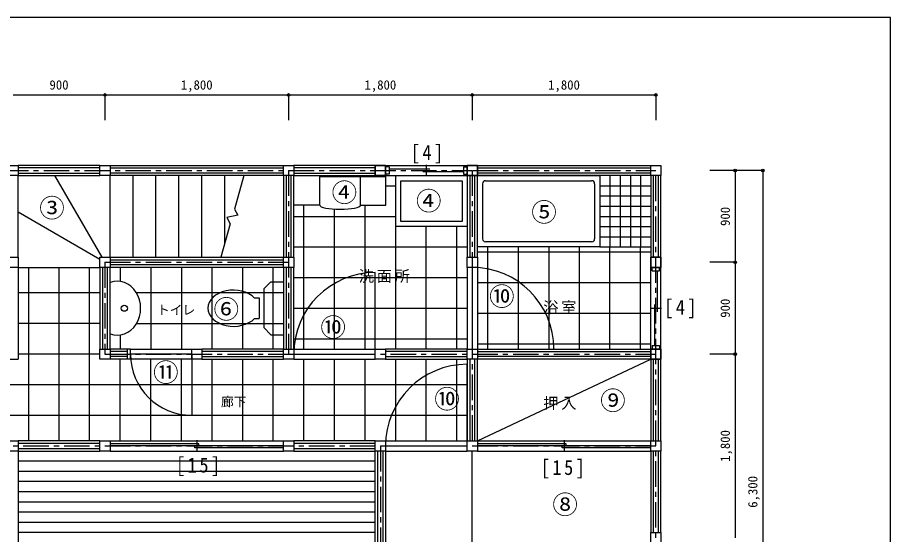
# Model space of a CAD drawing. Units: millimetres at full size, sheet at 1:50. Extents: x -7250 to 7250, y -5100 to 5100.
# Drawn here: x -1308 to 7250, y 31 to 5100 of the extents above; entities that cross this region are included whole.
import ezdxf
from ezdxf.enums import TextEntityAlignment as Align

# ---------------------------------------------------------------- set-up
doc = ezdxf.new("R2010")
doc.units = ezdxf.units.MM
doc.header["$LTSCALE"] = 50
doc.header["$PDMODE"] = 32
doc.header["$PDSIZE"] = 25
doc.linetypes.add('CHAIN1', pattern=[8, 5, -1, 1, -1])
for name, color, linetype in [('0-0_中心線', 4, 'CHAIN1'), ('0-1_柱', 7, 'Continuous'), ('0-2_壁', 7, 'Continuous'), ('0-3_開閉口', 4, 'Continuous'), ('0-4_畳・床仕上げ', 4, 'Continuous'), ('0-5_家具設備', 4, 'Continuous'), ('0-6_文字', 3, 'Continuous'), ('0-7_寸法', 4, 'Continuous'), ('F-F', 7, 'Continuous')]:
    doc.layers.add(name, color=color, linetype=linetype)
doc.styles.add('ＭＳ ゴシック', font='')
doc.styles.get('ＭＳ ゴシック').set_extended_font_data('MS Gothic')

msp = doc.modelspace()

# ---------------------------------------------------------------- linework, layer by layer
at = {"layer": '0-0_中心線'}
for p, q in [((-2250, 3600), (3144.63, 3600)), ((1350, 3600), (1350, 1800)), ((3150, 3600), (3150, 900)), ((3154.63, 3600), (4950, 3600)), ((-450, 2700), (1350, 2700)), ((-450, 2700), (-450, 1800)), ((-450, 1800), (4950, 1800)), ((2250, 900), (2250, -2700))]:
    msp.add_line(p, q, dxfattribs=at)
for points in [[(-4050, -2700), (4950, -2700), (4950, 3600)], [(-4050, -2700), (-4050, 900), (4950, 900)]]:
    msp.add_lwpolyline(points, dxfattribs=at)
at = {"layer": '0-1_柱'}
for p, q in [((2200, 3650), (2200, 3550)), ((-1300, 3550), (-1400, 3550)), ((-230, 1750), (-230, 1850)), ((-200, 1850), (-230, 1850)), ((-200, 1750), (-200, 1850)), ((-200, 1750), (-230, 1750))]:
    msp.add_line(p, q, dxfattribs=at)
for points in [[(-1400, 3550), (-1400, 3650), (-1300, 3650), (-1300, 3550)], [(2200, 3550), (2200, 3650), (2300, 3650), (2300, 3550)], [(2300, 3550), (2300, 3650), (2200, 3650)], [(2300, 3550), (2200, 3550), (2300, 3550)]]:
    msp.add_lwpolyline(points, dxfattribs=at)
for points in [[(-1400, 3550), (-1400, 3650), (-1300, 3650), (-1300, 3550)], [(-1400, 3550), (-1400, 3650), (-1300, 3650), (-1300, 3550)], [(-500, 3550), (-500, 3650), (-400, 3650), (-400, 3550)], [(-500, 3550), (-500, 3650), (-400, 3650), (-400, 3550)], [(1300, 3550), (1300, 3650), (1400, 3650), (1400, 3550)], [(1400, 3550), (1300, 3550), (1300, 3650), (1400, 3650)], [(1300, 3550), (1300, 3650), (1400, 3650), (1400, 3550)], [(3100, 3550), (3100, 3650), (3200, 3650), (3200, 3550)], [(3200, 3550), (3100, 3550), (3100, 3650), (3200, 3650)], [(3100, 3650), (3100, 3550), (3200, 3550), (3200, 3650)], [(4900, 3550), (4900, 3650), (5000, 3650), (5000, 3550)], [(5000, 3550), (4900, 3550), (4900, 3650), (5000, 3650)], [(-1300, 2650), (-1400, 2650), (-1400, 2750), (-1300, 2750)], [(-500, 2650), (-500, 2750), (-400, 2750), (-400, 2650)], [(-400, 2650), (-500, 2650), (-500, 2750), (-400, 2750)], [(1300, 2650), (1300, 2750), (1400, 2750), (1400, 2650)], [(1400, 2650), (1300, 2650), (1300, 2750), (1400, 2750)], [(1400, 2650), (1300, 2650), (1300, 2750), (1400, 2750)], [(3200, 2650), (3100, 2650), (3100, 2750), (3200, 2750)], [(3100, 2750), (3200, 2750), (3200, 2650), (3100, 2650)], [(5000, 2650), (4900, 2650), (4900, 2750), (5000, 2750)], [(4900, 2650), (5000, 2650), (5000, 2750), (4900, 2750)], [(-400, 1750), (-500, 1750), (-500, 1850), (-400, 1850)], [(-400, 1850), (-400, 1750), (-500, 1750), (-500, 1850)], [(400, 1750), (400, 1850), (500, 1850), (500, 1750)], [(500, 1850), (500, 1750), (400, 1750), (400, 1850)], [(1400, 1750), (1300, 1750), (1300, 1850), (1400, 1850)], [(1300, 1750), (1300, 1850), (1400, 1850), (1400, 1750)], [(1300, 1750), (1300, 1850), (1400, 1850), (1400, 1750)], [(2200, 1750), (2200, 1850), (2300, 1850), (2300, 1750)], [(2200, 1750), (2200, 1850), (2300, 1850), (2300, 1750)], [(3100, 1750), (3100, 1850), (3200, 1850), (3200, 1750)], [(3200, 1750), (3100, 1750), (3100, 1850), (3200, 1850)], [(3100, 1750), (3100, 1850), (3200, 1850), (3200, 1750)], [(3100, 1850), (3200, 1850), (3200, 1750), (3100, 1750)], [(4900, 1750), (4900, 1850), (5000, 1850), (5000, 1750)], [(5000, 1750), (4900, 1750), (4900, 1850), (5000, 1850)], [(4900, 1750), (5000, 1750), (5000, 1850), (4900, 1850)], [(-1400, 850), (-1400, 950), (-1300, 950), (-1300, 850)], [(-1300, 850), (-1400, 850), (-1400, 950), (-1300, 950)], [(-1300, 950), (-1300, 850), (-1400, 850), (-1400, 950)], [(-500, 850), (-500, 950), (-400, 950), (-400, 850)], [(-500, 850), (-500, 950), (-400, 950), (-400, 850)], [(1300, 850), (1300, 950), (1400, 950), (1400, 850)], [(1300, 850), (1300, 950), (1400, 950), (1400, 850)], [(2300, 850), (2200, 850), (2200, 950), (2300, 950)], [(2200, 850), (2200, 950), (2300, 950), (2300, 850)], [(2200, 850), (2200, 950), (2300, 950), (2300, 850)], [(3200, 850), (3100, 850), (3100, 950), (3200, 950)], [(3100, 850), (3100, 950), (3200, 950), (3200, 850)], [(3100, 850), (3100, 950), (3200, 950), (3200, 850)], [(5000, 850), (4900, 850), (4900, 950), (5000, 950)], [(5000, 850), (4900, 850), (4900, 950), (5000, 950)], [(4900, 850), (4900, 950), (5000, 950), (5000, 850)], [(5000, -50), (4900, -50), (4900, 50), (5000, 50)], [(5000, -50), (4900, -50), (4900, 50), (5000, 50)]]:
    msp.add_lwpolyline(points, close=True, dxfattribs=at)
at = {"layer": '0-2_壁'}
for p, q in [((-500, 3650), (-1300, 3650)), ((-500, 3625), (-1300, 3625)), ((-400, 3650), (1300, 3650)), ((-400, 3625), (1300, 3625)), ((2200, 3650), (1400, 3650)), ((2200, 3625), (1400, 3625)), ((3200, 3650), (4900, 3650)), ((3200, 3625), (4900, 3625)), ((-1300, 3575), (-500, 3575)), ((-1300, 3550), (-500, 3550)), ((-1300, 2750), (-1300, 3550)), ((1300, 3575), (-400, 3575)), ((1300, 3550), (-400, 3550)), ((1300, 3550), (1300, 2750)), ((1325, 3550), (1325, 2750)), ((1375, 2750), (1375, 3550)), ((1400, 3575), (2200, 3575)), ((1400, 2750), (1400, 3550)), ((1400, 3550), (2200, 3550)), ((3100, 3550), (3100, 2750)), ((3125, 3550), (3125, 2750)), ((3175, 2750), (3175, 3550)), ((4900, 3575), (3200, 3575)), ((4900, 3550), (3200, 3550)), ((3200, 2750), (3200, 3550)), ((4900, 3550), (4900, 2750)), ((4925, 3550), (4925, 2750)), ((4975, 2750), (4975, 3550)), ((5000, 2750), (5000, 3550)), ((-400, 2750), (1300, 2750)), ((-400, 2725), (1300, 2725)), ((1300, 2675), (-400, 2675)), ((-500, 2650), (-500, 1850)), ((-475, 2650), (-475, 1850)), ((-425, 1850), (-425, 2650)), ((-400, 1850), (-400, 2650)), ((1300, 2650), (-400, 2650)), ((1300, 2650), (1300, 1850)), ((1325, 2650), (1325, 1850)), ((1375, 1850), (1375, 2650)), ((1400, 1850), (1400, 2650)), ((-230, 1850), (-400, 1850)), ((-230, 1825), (-400, 1825)), ((1300, 1850), (500, 1850)), ((1300, 1825), (500, 1825)), ((3100, 1850), (2300, 1850)), ((3100, 1825), (2300, 1825)), ((3200, 1850), (4900, 1850)), ((3200, 1825), (4900, 1825)), ((-230, 1775), (-400, 1775)), ((-230, 1750), (-400, 1750)), ((500, 1775), (1300, 1775)), ((500, 1750), (1300, 1750)), ((2300, 1775), (3100, 1775)), ((2300, 1750), (3100, 1750)), ((3100, 1750), (3100, 950)), ((3125, 1750), (3125, 950)), ((3175, 950), (3175, 1750)), ((4900, 1775), (3200, 1775)), ((4900, 1750), (3200, 1750)), ((3200, 950), (3200, 1750)), ((4900, 1750), (4900, 950)), ((4925, 1750), (4925, 950)), ((4975, 950), (4975, 1750)), ((5000, 950), (5000, 1750)), ((-500, 950), (-1300, 950)), ((2200, 950), (1400, 950)), ((-500, 925), (-1300, 925)), ((-1300, 875), (-500, 875)), ((2200, 925), (1400, 925)), ((1400, 875), (2200, 875)), ((-1300, 850), (-500, 850)), ((1400, 850), (2200, 850)), ((2200, -850), (2200, 850)), ((2225, -850), (2225, 850)), ((2275, 850), (2275, -850)), ((2300, 850), (2300, -850)), ((4900, 850), (4900, 50)), ((4925, 850), (4925, 50)), ((4975, 50), (4975, 850)), ((5000, 50), (5000, 850))]:
    msp.add_line(p, q, dxfattribs=at)
at = {"layer": '0-2_壁', "color": 4}
for p, q in [((1300, 2510), (1300, 1990)), ((3200, 1850), (3950, 1850))]:
    msp.add_line(p, q, dxfattribs=at)
at = {"layer": '0-3_開閉口'}
for p, q in [((2300, 3650), (3100, 3650)), ((2335, 3635), (2300, 3635)), ((2335, 3635), (2335, 3565)), ((3065, 3635), (3100, 3635)), ((3065, 3635), (3065, 3565)), ((2335, 3565), (2300, 3565)), ((2300, 3550), (3100, 3550)), ((3065, 3565), (3100, 3565)), ((2200, 1850), (2200, 2600)), ((3100, 2650), (3100, 1850)), ((3200, 2650), (3200, 1850)), ((4900, 1850), (4900, 2650)), ((4915, 2615), (4915, 2650)), ((4915, 2615), (4985, 2615)), ((4985, 2615), (4985, 2650)), ((5000, 1850), (5000, 2650)), ((4915, 1885), (4915, 1850)), ((4915, 1885), (4985, 1885)), ((4985, 1885), (4985, 1850)), ((-200, 1850), (400, 1850)), ((400, 1800), (400, 1200)), ((1400, 1850), (2200, 1850)), ((400, 1750), (-200, 1750)), ((1400, 1750), (2200, 1750)), ((-400, 950), (1300, 950)), ((2300, 950), (3100, 950)), ((3200, 950), (4900, 950)), ((1300, 900), (-400, 900)), ((1300, 880), (1300, 900)), ((4900, 900), (3200, 900)), ((4900, 880), (4900, 900)), ((-1300, 850), (-1300, -2650)), ((-400, 850), (1300, 850)), ((2300, 850), (3100, 850)), ((3200, 850), (4900, 850))]:
    msp.add_line(p, q, dxfattribs=at)
at = {"layer": '0-3_開閉口', "color": 2}
for p, q in [((2735, 3612), (2335, 3612)), ((3065, 3588), (2665, 3588)), ((3150, 2650), (3150, 1850)), ((4962, 2615), (4962, 2215)), ((4938, 2285), (4938, 1885)), ((400, 1800), (-200, 1800)), ((1400, 1800), (2200, 1800)), ((2300, 900), (3100, 900))]:
    msp.add_line(p, q, dxfattribs=at)
at = {"layer": '0-3_開閉口', "color": 7}
for p, q in [((2700, 3655), (2700, 3545)), ((4895, 2250), (5005, 2250)), ((450, 955), (450, 845)), ((4050, 955), (4050, 845))]:
    msp.add_line(p, q, dxfattribs=at)
at = {"layer": '0-3_開閉口'}
for points in [[(470, 900), (470, 920), (-400, 920), (-400, 900)], [(1300, 880), (430, 880), (430, 900)], [(4070, 900), (4070, 920), (3200, 920), (3200, 900)], [(4900, 880), (4030, 880), (4030, 900)]]:
    msp.add_lwpolyline(points, dxfattribs=at)
for centre, radius, start, end in [((2200, 1800), 800, 90, 180), ((3150, 1850), 800, 0, 90), ((400, 1800), 600, 180, 270), ((3100, 900), 800, 90, 180)]:
    msp.add_arc(centre, radius, start, end, dxfattribs=at)
at = {"layer": '0-4_畳・床仕上げ'}
for p, q in [((-478.87, 2750), (-940.75, 3550)), ((-400, 2750), (-400, 3550)), ((-175, 2750), (-175, 3550)), ((50, 2750), (50, 3550)), ((275, 2750), (275, 3550)), ((500, 2750), (500, 3550)), ((725, 2890.35), (725, 3550)), ((4500, 3550), (4500, 2850)), ((4600, 3550), (4600, 2850)), ((4700, 3550), (4700, 2850)), ((4800, 3550), (4800, 2850)), ((2302.22, 3450), (2400, 3450)), ((4400, 3450), (4900, 3450)), ((4400, 3350), (4900, 3350)), ((1500, 1850), (1500, 3260)), ((2100, 1850), (2100, 3260)), ((-500, 2728.87), (-1300, 3190.75)), ((1800, 1850), (1800, 3221.53)), ((4400, 3250), (4900, 3250)), ((1400, 3150), (2400, 3150)), ((4400, 3150), (4900, 3150)), ((778.21, 3077.85), (685.17, 2750)), ((2400, 1850), (2400, 3050)), ((2700, 1850), (2700, 3050)), ((3000, 1850), (3000, 3050)), ((4400, 3050), (4900, 3050)), ((4400, 2950), (4900, 2950)), ((1400, 2850), (3100, 2850)), ((3300, 2850), (3300, 1850)), ((3600, 2850), (3600, 1850)), ((3900, 2850), (3900, 1850)), ((4200, 1850), (4200, 2850)), ((4400, 2850), (4900, 2850)), ((4500, 1850), (4500, 2850)), ((4800, 1850), (4800, 2850)), ((4900, 2800), (3200, 2800)), ((-1300, 2650), (-500, 2650)), ((-1300, 2650), (-1300, 1750)), ((-1200, 2650), (-1200, 950)), ((-900, 950), (-900, 2650)), ((-600, 950), (-600, 2650)), ((-300, 2650), (-300, 2512.74)), ((0, 2650), (0, 1850)), ((300, 2650), (300, 1850)), ((600, 1850), (600, 2650)), ((900, 1850), (900, 2650)), ((1200, 1850), (1200, 2650)), ((1400, 2550), (3100, 2550)), ((4900, 2500), (3200, 2500)), ((-500, 2400), (-1300, 2400)), ((1300, 2400), (-140.4, 2400)), ((1400, 2250), (3100, 2250)), ((3200, 2200), (4900, 2200)), ((-500, 2100), (-1300, 2100)), ((-140.4, 2100), (1300, 2100)), ((-300, 1987.27), (-300, 1850)), ((1400, 1950), (3100, 1950)), ((3200, 1900), (4900, 1900)), ((-500, 1800), (-1300, 1800)), ((-2200, 1750), (-1300, 1750)), ((-300, 950), (-300, 1750)), ((0, 950), (0, 1750)), ((300, 950), (300, 1750)), ((600, 950), (600, 1750)), ((900, 950), (900, 1750)), ((1200, 950), (1200, 1750)), ((1500, 950), (1500, 1750)), ((1800, 950), (1800, 1750)), ((2100, 950), (2100, 1750)), ((2400, 950), (2400, 1750)), ((2700, 950), (2700, 1750)), ((3000, 950), (3000, 1750)), ((3200, 950), (4900, 1750)), ((3100, 950), (3100, 1700)), ((3100, 1500), (-2200, 1500)), ((-2200, 1200), (3100, 1200)), ((3150, -2650), (3150, 850)), ((2200, 750), (-1300, 750)), ((2200, 650), (-1300, 650)), ((2200, 550), (-1300, 550)), ((2200, 450), (-1300, 450)), ((2200, 350), (-1300, 350)), ((2200, 250), (-1300, 250)), ((2200, 150), (-1300, 150)), ((2200, 50), (-1300, 50))]:
    msp.add_line(p, q, dxfattribs=at)
at = {"layer": '0-4_畳・床仕上げ', "color": 7}
msp.add_line((743.76, 3139.6), (778.21, 3077.85), dxfattribs=at)
at = {"layer": '0-4_畳・床仕上げ'}
msp.add_lwpolyline([(912.22, 3550), (819.17, 3222.15), (853.62, 3160.4), (743.76, 3139.6)], dxfattribs=at)
at = {"layer": '0-5_家具設備'}
for p, q in [((1654.85, 3260), (1654.85, 3540)), ((1654.85, 3540), (2302.22, 3540)), ((2054.85, 3260), (2054.85, 3540)), ((2400, 3550), (3100, 3550)), ((3100, 3550), (3100, 3050)), ((4400, 3550), (4400, 2850)), ((2450, 3500), (3050, 3500)), ((3250, 3470), (3250, 2930)), ((3280, 3500), (4320, 3500)), ((4350, 3470), (4350, 2930)), ((1654.85, 3260), (1400, 3260)), ((4400, 2850), (3200, 2850)), ((4320, 2900), (3280, 2900))]:
    msp.add_line(p, q, dxfattribs=at)
at = {"layer": '0-5_家具設備', "color": 3}
msp.add_line((-400, 1997.57), (-400, 2502.43), dxfattribs=at)
at = {"layer": '0-5_家具設備'}
for points in [[(2054.85, 3260), (2302.22, 3260), (2302.22, 3550)], [(3100, 3050), (2400, 3050), (2400, 3550)], [(3200, 2850), (3200, 3550), (4400, 3550)], [(3050, 3500), (3050, 3100), (2450, 3100), (2450, 3500)]]:
    msp.add_lwpolyline(points, dxfattribs=at)
for centre, start, end in [((3280, 3470), 90, 180), ((4320, 3470), 0, 90), ((3280, 2930), 180, 270), ((4320, 2930), 270, 0)]:
    msp.add_arc(centre, 30, start, end, dxfattribs=at)
msp.add_ellipse((1854.85, 3260), major_axis=(200, 0), ratio=0.2, start_param=3.1415927, end_param=6.2831853, dxfattribs=at)
at = {"layer": '0-6_文字'}
msp.add_line((-400, 1997.57), (-400, 2502.43), dxfattribs=at)
at = {"layer": '0-6_文字', "color": 4}
for p, q in [((1177, 2510), (1300, 2510)), ((1300, 2510), (1300, 1990)), ((1016.9, 2350), (1060, 2350)), ((1060, 2350), (1060, 2150)), ((1016.9, 2150), (1060, 2150))]:
    msp.add_line(p, q, dxfattribs=at)
for points in [[(1177, 2510), (1107, 2440), (1107, 2060)], [(1107, 2060), (1177, 1990), (1300, 1990)]]:
    msp.add_lwpolyline(points, dxfattribs=at)
at = {"layer": '0-6_文字'}
msp.add_circle((-260, 2250), 30, dxfattribs=at)
msp.add_ellipse((-330, 2250), major_axis=(0, 265), ratio=0.8679, start_param=2.83234, end_param=6.5924393, dxfattribs=at)
at = {"layer": '0-6_文字', "color": 4}
msp.add_ellipse((810, 2250), major_axis=(250, 0), ratio=0.712, start_param=0.5959795, end_param=5.6872058, dxfattribs=at)
at = {"layer": '0-7_寸法'}
for p, q in [((-1350, 4340.55), (-450, 4340.55)), ((-450, 4340.55), (-450, 4092.52)), ((-450, 4340.55), (1350, 4340.55)), ((1350, 4340.55), (1350, 4092.52)), ((1350, 4340.55), (3150, 4340.55)), ((3150, 4340.55), (3150, 4092.52)), ((3150, 4340.55), (4950, 4340.55)), ((4950, 4340.55), (4950, 4092.52)), ((5727.56, 3600), (5479.53, 3600)), ((5997.61, 3600), (5727.56, 3600)), ((5727.56, 3600), (5727.56, 2700)), ((5997.61, 3600), (5997.61, -2700)), ((5727.56, 2700), (5479.53, 2700)), ((5727.56, 2700), (5727.56, 1800)), ((5727.56, 1800), (5479.53, 1800)), ((5727.56, 1800), (5727.56, 0))]:
    msp.add_line(p, q, dxfattribs=at)
for p in [(-450, 4340.55), (1350, 4340.55), (3150, 4340.55), (4950, 4340.55), (5727.56, 3600), (5997.61, 3600), (5727.56, 2700), (5727.56, 1800)]:
    msp.add_point(p, dxfattribs=at)
at = {"layer": 'F-F'}
msp.add_lwpolyline([(-7250, -5100), (7250, -5100), (7250, 5100), (-7250, 5100)], close=True, dxfattribs=at)

# ---------------------------------------------------------------- texts
at = {"layer": '0-6_文字', "style": 'ＭＳ ゴシック'}
for s, p in [('④', (1771.85, 3237.2)), ('③', (-1094.29, 3085.63)), ('④', (2598.62, 3154.53)), ('⑤', (3728.54, 3044.29)), ('⑩', (3315.16, 2218.5)), ('⑥', (614.37, 2093.5)), ('⑩', (1661.61, 1915.35)), ('⑪', (21.85, 1473.43)), ('⑩', (2777.76, 1212.6)), ('⑨', (4403.74, 1197.83)), ('⑧', (3935.24, 178.15))]:
    msp.add_text(s, height=183.3, dxfattribs=at).set_placement(p, align=Align.BOTTOM_LEFT)
at = {"layer": '0-6_文字', "color": 4, "style": 'ＭＳ ゴシック'}
for s, p in [('トイレ', (59.96, 2159.57)), ('廊下', (686.91, 1259.46))]:
    msp.add_text(s, height=91.64, dxfattribs=at).set_placement(p, align=Align.BOTTOM_LEFT)
at = {"layer": '0-6_文字', "color": 7, "attachment_point": 7, "style": 'ＭＳ ゴシック'}
for s, insert, char_height in [('\\T1.27;\\W0.9;[4]', (2547.4, 3669.12), 146.6), ('\\T1.17;洗面所', (2037.6, 2497.64), 110), ('\\T1.17;浴室', (3846.08, 2191.22), 110), ('\\T1.27;\\W0.9;[4]', (5031.43, 2152.03), 146.6), ('\\T1.17;押入', (3846.08, 1252.81), 110), ('\\T1.28;\\W0.9;[15]', (245.6, 605.24), 146.6), ('\\T1.28;\\W0.9;[15]', (3820.62, 581.32), 146.6)]:
    msp.add_mtext(s, dxfattribs=dict(at, insert=insert, char_height=char_height))
at = {"layer": '0-7_寸法', "style": 'ＭＳ ゴシック'}
for s, p in [('900', (-993.75, 4365.55)), ('1,800', (293.75, 4365.55)), ('1,800', (2093.75, 4365.55)), ('1,800', (3893.75, 4365.55))]:
    msp.add_text(s, height=91.64, dxfattribs=at).set_placement(p, align=Align.BOTTOM_LEFT)
for s, p in [('900', (5702.56, 3056.25)), ('900', (5702.56, 2156.25)), ('1,800', (5702.56, 743.75)), ('6,300', (5972.61, 293.75))]:
    msp.add_text(s, height=91.64, rotation=90, dxfattribs=at).set_placement(p, align=Align.BOTTOM_LEFT)

doc.saveas('drawing.dxf')
